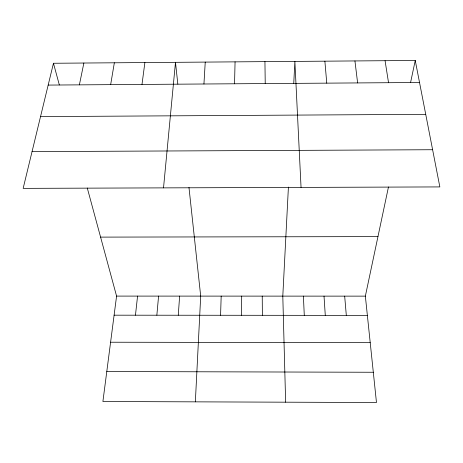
<?xml version="1.0" encoding="UTF-8"?>
<svg xmlns="http://www.w3.org/2000/svg" width="463" height="463" viewBox="0 0 463 463"><rect width="100%" height="100%" fill="white"/><g stroke="black" fill="none" stroke-linecap="round" stroke-linejoin="round"><path stroke-width="0.69" d="M241.46 315.286L241.692 296.112M234.55 83.78L235.065 61.863M220.579 315.268L221.181 296.112M195.351 401.849L200.699 296.106L188.973 187.434M288.414 187.087L282.8 296.117L285.636 402.185M293.756 83.294L294.879 61.405L301.048 187.399M203.94 83.994L205.242 62.094M178.272 315.234L179.621 296.1M156.853 315.216L158.577 296.1M163.52 187.88L175.483 62.32L177.833 84.098M135.462 315.199L137.563 296.094M87.281 188.019L116.578 296.094L102.902 401.508L376.471 402.526L365.359 296.135L388.469 186.971M141.991 84.428L144.884 62.557M110.651 84.648L114.344 62.794M79.381 84.862L83.872 63.026M410.588 82.478L415.242 60.474L53.459 63.263L23.15 188.366L439.85 186.919L415.242 60.474M48.175 85.082L419.53 82.495M40.536 116.601L425.723 114.332M32.051 151.615L432.616 149.728M100.587 237.114L377.958 236.605M116.578 296.094L365.359 296.135M114.101 315.181L367.367 315.39M110.593 342.221L370.221 342.672M106.785 371.534L373.311 372.258M53.459 63.263L59.333 84.926M385.066 60.711L388.538 82.709M354.942 60.942L357.615 82.923M324.881 61.174L326.756 83.143M344.675 296.129L346.312 315.372M324.019 296.129L325.281 315.355M303.398 296.123L304.284 315.338M264.94 61.631L265.224 83.572M262.232 296.117L262.371 315.303"/></g></svg>
